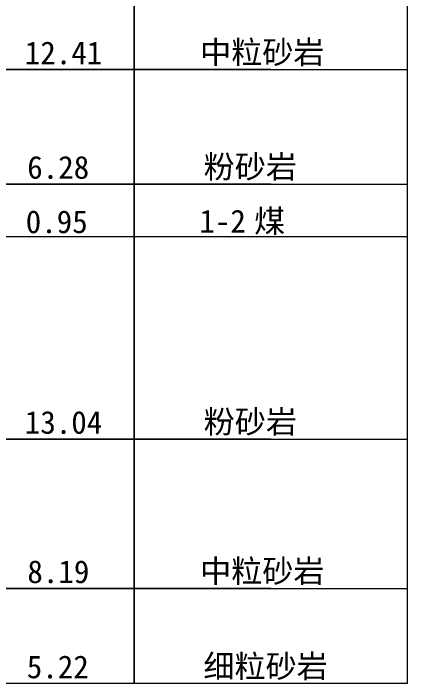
# Model space of a CAD drawing. Header units: millimetres. Extents: x -182 to 395, y -757 to 122.
# Drawn here: x -78.5 to -35.2, y -376.5 to -303 of the extents above; entities that cross this region are included whole.
import ezdxf

# ---------------------------------------------------------------- set-up
doc = ezdxf.new("R2010")
doc.units = ezdxf.units.MM
for name, color, linetype in [('111WT', 7, 'Continuous'), ('KY2WL', 7, 'Continuous'), ('KY6WL', 7, 'Continuous')]:
    doc.layers.add(name, color=color, linetype=linetype)
doc.styles.get("Standard").update_dxf_attribs({"font": ''})
doc.styles.get('Standard').set_extended_font_data('SimSun')

msp = doc.modelspace()

# ---------------------------------------------------------------- linework, layer by layer
at = {"lineweight": 20}
msp.add_line((-65.228, 10.812), (-65.228, -376.548), dxfattribs=at)
at = {"layer": 'KY2WL', "lineweight": 20}
for p, q in [((-120.228, -309.188), (-35.228, -309.188)), ((-50.228, -309.188), (-109.228, -309.188)), ((-120.228, -321.748), (-35.228, -321.748)), ((-50.228, -321.748), (-109.228, -321.748)), ((-105.228, -327.484), (-35.228, -327.484)), ((-120.228, -349.728), (-35.228, -349.728)), ((-50.228, -349.728), (-109.228, -349.728)), ((-120.228, -366.108), (-35.228, -366.108)), ((-50.228, -366.108), (-109.228, -366.108)), ((-35.228, -376.548), (-109.228, -376.548))]:
    msp.add_line(p, q, dxfattribs=at)
at = {"layer": 'KY6WL', "lineweight": 20}
for p, q in [((-65.228, -376.548), (-65.228, 30.812)), ((-35.228, -376.548), (-35.228, 30.812))]:
    msp.add_line(p, q, dxfattribs=at)

# ---------------------------------------------------------------- texts
at = {"layer": '111WT'}
for s, p in [('中粒砂岩', (-57.987, -308.535)), ('12.41', (-77.224, -308.602)), ('粉砂岩', (-57.596, -321.089)), ('6.28', (-76.958, -321.162)), ('煤', (-52.066, -327.063)), ('0.95', (-77.122, -327.13)), ('1-2', (-58.073, -327.063)), ('粉砂岩', (-57.596, -349.069)), ('13.04', (-77.224, -349.142)), ('8.19', (-76.942, -365.522)), ('中粒砂岩', (-57.987, -365.455)), ('5.22', (-77.005, -375.962)), ('细粒砂岩', (-57.627, -375.895))]:
    msp.add_text(s, height=2.5, dxfattribs=at).set_placement(p)

doc.saveas('drawing.dxf')
